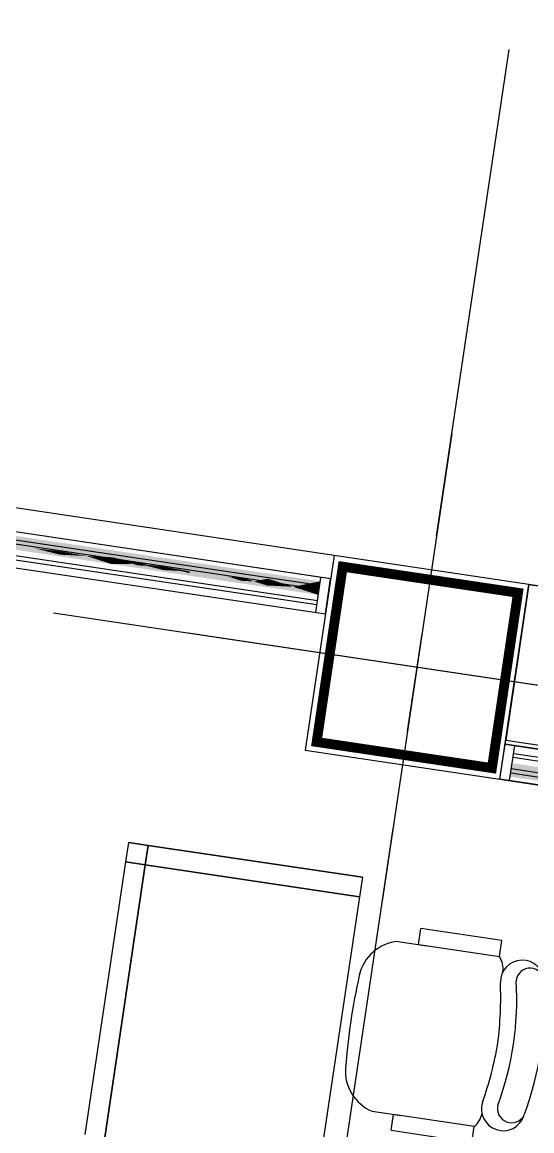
# Model space of a CAD drawing. Header units: millimetres. Extents: x 338 to 506, y 179 to 335.
# Drawn here: x 436.509 to 437.803, y 218.346 to 221.161 of the extents above; entities that cross this region are included whole.
import ezdxf

# ---------------------------------------------------------------- set-up
doc = ezdxf.new("R2010")
doc.units = ezdxf.units.MM
doc.linetypes.add('CENTER', pattern=[2, 1.25, -0.25, 0.25, -0.25])
doc.linetypes.add('DASHED2', pattern=[0.375, 0.25, -0.125])
for name, color, linetype in [('COLUMNAS', 252, 'Continuous'), ('CUBIERTA', 254, 'Continuous'), ('EJES-COLUMNAS', 3, 'CENTER'), ('EJES_DE_COLUMNA', 255, 'DASHED2'), ('EQUIPAMENTO', 4, 'Continuous'), ('MOBILIARIO_MOVIL', 253, 'Continuous'), ('MUROS', 32, 'Continuous'), ('PUPITRES', 8, 'Continuous'), ('REJAS', 151, 'Continuous'), ('VENTANAS', 144, 'Continuous')]:
    doc.layers.add(name, color=color, linetype=linetype)

# ---------------------------------------------------------------- blocks, each defined once
blk = doc.blocks.new('*U975')
at = {"layer": 'REJAS', "color": 9, "linetype": 'Continuous', "extrusion": (0, 0, -1)}
for points in [[(-44.0742, 55.3686), (-44.0654, 55.1033), (-44.0654, 55.6339)], [(-44.0829, 55.1033), (-44.0742, 55.3686), (-44.1004, 55.6339)], [(-44.0829, 55.1033), (-44.1004, 55.6339), (-44.1004, 54.5727)], [(-44.0763, 55.3023), (-44.0698, 55.236), (-44.0742, 55.3686)], [(-44.0774, 55.2691), (-44.0731, 55.2691), (-44.0763, 55.3023)], [(-44.0731, 55.2691), (-44.0758, 55.2526), (-44.0698, 55.236)], [(-44.0731, 55.2691), (-44.0774, 55.2691), (-44.0758, 55.2526)], [(-44.0758, 55.2526), (-44.0774, 55.2691), (-44.0785, 55.236)], [(-44.0763, 55.1697), (-44.0654, 55.1033), (-44.0698, 55.236)], [(-44.0698, 55.236), (-44.0713, 55.2401), (-44.0737, 55.2387)], [(-44.0742, 55.236), (-44.0698, 55.236), (-44.0737, 55.2387)], [(-44.0731, 55.2028), (-44.0698, 55.236), (-44.0758, 55.2194)], [(-44.0713, 55.2318), (-44.0698, 55.236), (-44.0737, 55.2332)], [(-44.0698, 55.236), (-44.0742, 55.236), (-44.0737, 55.2332)], [(-44.0737, 55.2387), (-44.0713, 55.2401), (-44.0728, 55.2443)], [(-44.0728, 55.2443), (-44.0743, 55.2484), (-44.0757, 55.2443)], [(-44.0728, 55.2443), (-44.0757, 55.2401), (-44.0737, 55.2387)], [(-44.0757, 55.2443), (-44.0757, 55.2401), (-44.0728, 55.2443)], [(-44.0761, 55.2374), (-44.0737, 55.2387), (-44.0757, 55.2401)], [(-44.0761, 55.2374), (-44.0742, 55.236), (-44.0737, 55.2387)], [(-44.0761, 55.2346), (-44.0737, 55.2332), (-44.0742, 55.236)], [(-44.0761, 55.2374), (-44.0785, 55.236), (-44.0742, 55.236)], [(-44.0785, 55.236), (-44.0761, 55.2346), (-44.0742, 55.236)], [(-44.0743, 55.2484), (-44.0758, 55.2526), (-44.0757, 55.2443)], [(-44.0758, 55.2526), (-44.0772, 55.2443), (-44.0757, 55.2443)], [(-44.0772, 55.2443), (-44.0785, 55.236), (-44.0757, 55.2443)], [(-44.0785, 55.236), (-44.0757, 55.2401), (-44.0757, 55.2443)], [(-44.0785, 55.236), (-44.0761, 55.2374), (-44.0757, 55.2401)], [(-44.0757, 55.2318), (-44.0785, 55.236), (-44.0757, 55.2277)], [(-44.0785, 55.236), (-44.0772, 55.2277), (-44.0757, 55.2277)], [(-44.0761, 55.2346), (-44.0785, 55.236), (-44.0757, 55.2318)], [(-44.0758, 55.2194), (-44.0785, 55.236), (-44.0774, 55.2028)], [(-44.0763, 55.1697), (-44.0785, 55.236), (-44.0829, 55.1033)], [(-44.0728, 55.2277), (-44.0713, 55.2318), (-44.0737, 55.2332)], [(-44.0737, 55.2332), (-44.0757, 55.2318), (-44.0728, 55.2277)], [(-44.0728, 55.2277), (-44.0757, 55.2318), (-44.0757, 55.2277)], [(-44.0743, 55.2235), (-44.0728, 55.2277), (-44.0757, 55.2277)], [(-44.0731, 55.2028), (-44.0758, 55.2194), (-44.0774, 55.2028)], [(-44.0761, 55.2346), (-44.0757, 55.2318), (-44.0737, 55.2332)], [(-44.0758, 55.2194), (-44.0743, 55.2235), (-44.0757, 55.2277)], [(-44.0757, 55.2277), (-44.0772, 55.2277), (-44.0758, 55.2194)], [(-44.0763, 55.1697), (-44.0731, 55.2028), (-44.0774, 55.2028)], [(-44.0736, 55.1531), (-44.0766, 55.1448), (-44.0709, 55.1365)], [(-44.078, 55.1531), (-44.0736, 55.1531), (-44.0763, 55.1697)], [(-44.0736, 55.1531), (-44.078, 55.1531), (-44.0766, 55.1448)], [(-44.0766, 55.1448), (-44.078, 55.1531), (-44.0796, 55.1365)], [(-44.0769, 55.1199), (-44.0654, 55.1033), (-44.0709, 55.1365)], [(-44.0709, 55.1365), (-44.0737, 55.1406), (-44.0757, 55.1393)], [(-44.0752, 55.1365), (-44.0709, 55.1365), (-44.0757, 55.1393)], [(-44.0709, 55.1365), (-44.0748, 55.1337), (-44.0724, 55.1323)], [(-44.0748, 55.1337), (-44.0709, 55.1365), (-44.0752, 55.1365)], [(-44.0724, 55.1323), (-44.0748, 55.1337), (-44.0739, 55.1282)], [(-44.0757, 55.1393), (-44.0737, 55.1406), (-44.0766, 55.1448)], [(-44.0739, 55.1282), (-44.0796, 55.1365), (-44.0769, 55.1199)], [(-44.0739, 55.1282), (-44.0748, 55.1337), (-44.0767, 55.1323)], [(-44.0767, 55.1323), (-44.0748, 55.1337), (-44.0796, 55.1365)], [(-44.0796, 55.1365), (-44.0748, 55.1337), (-44.0752, 55.1365)], [(-44.0796, 55.1365), (-44.0752, 55.1365), (-44.0757, 55.1393)], [(-44.0766, 55.1448), (-44.0781, 55.1406), (-44.0757, 55.1393)], [(-44.0781, 55.1406), (-44.0796, 55.1365), (-44.0757, 55.1393)], [(-44.0769, 55.1199), (-44.0796, 55.1365), (-44.0829, 55.1033)], [(-44.0711, 55.1116), (-44.0751, 55.1089), (-44.0654, 55.1033)], [(-44.0654, 55.1033), (-44.0751, 55.1089), (-44.0742, 55.1033)], [(-44.0698, 54.9707), (-44.0654, 55.1033), (-44.0763, 55.037)], [(-44.0709, 55.0702), (-44.0654, 55.1033), (-44.0769, 55.0867)], [(-44.0742, 55.1033), (-44.0751, 55.0978), (-44.0654, 55.1033)], [(-44.0654, 55.1033), (-44.0751, 55.0978), (-44.0711, 55.095)], [(-44.0742, 54.838), (-44.0654, 54.5727), (-44.0654, 55.1033)], [(-44.0769, 55.1199), (-44.0751, 55.1089), (-44.0711, 55.1116)], [(-44.0751, 55.0978), (-44.0769, 55.0867), (-44.0711, 55.095)], [(-44.0742, 55.1033), (-44.0751, 55.1089), (-44.0829, 55.1033)], [(-44.0829, 55.1033), (-44.1004, 54.5727), (-44.0742, 54.838)], [(-44.0829, 55.1033), (-44.0751, 55.0978), (-44.0742, 55.1033)], [(-44.0751, 55.1089), (-44.0769, 55.1199), (-44.0799, 55.1116)], [(-44.0829, 55.1033), (-44.0751, 55.1089), (-44.0799, 55.1116)], [(-44.0799, 55.095), (-44.0751, 55.0978), (-44.0829, 55.1033)], [(-44.0769, 55.0867), (-44.0751, 55.0978), (-44.0799, 55.095)], [(-44.0763, 55.037), (-44.0829, 55.1033), (-44.0785, 54.9707)], [(-44.0769, 55.0867), (-44.0829, 55.1033), (-44.0796, 55.0702)], [(-44.0709, 55.0702), (-44.0724, 55.0743), (-44.0748, 55.0729)], [(-44.0748, 55.0729), (-44.0752, 55.0702), (-44.0709, 55.0702)], [(-44.0736, 55.0536), (-44.0709, 55.0702), (-44.0766, 55.0619)], [(-44.0752, 55.0702), (-44.0757, 55.0674), (-44.0709, 55.0702)], [(-44.0709, 55.0702), (-44.0757, 55.0674), (-44.0737, 55.066)], [(-44.0724, 55.0743), (-44.0739, 55.0785), (-44.0748, 55.0729)], [(-44.0757, 55.0674), (-44.0766, 55.0619), (-44.0737, 55.066)], [(-44.0739, 55.0785), (-44.0769, 55.0867), (-44.0796, 55.0702)], [(-44.0739, 55.0785), (-44.0767, 55.0743), (-44.0748, 55.0729)], [(-44.0767, 55.0743), (-44.0796, 55.0702), (-44.0748, 55.0729)], [(-44.0796, 55.0702), (-44.0752, 55.0702), (-44.0748, 55.0729)], [(-44.0796, 55.0702), (-44.0757, 55.0674), (-44.0752, 55.0702)], [(-44.0781, 55.066), (-44.0757, 55.0674), (-44.0796, 55.0702)], [(-44.0766, 55.0619), (-44.0757, 55.0674), (-44.0781, 55.066)], [(-44.0766, 55.0619), (-44.0796, 55.0702), (-44.078, 55.0536)], [(-44.0736, 55.0536), (-44.0766, 55.0619), (-44.078, 55.0536)], [(-44.0763, 55.037), (-44.0736, 55.0536), (-44.078, 55.0536)], [(-44.0763, 55.037), (-44.0774, 55.0038), (-44.0731, 55.0038)], [(-44.0731, 55.0038), (-44.0758, 54.9873), (-44.0698, 54.9707)], [(-44.0743, 54.9831), (-44.0757, 54.979), (-44.0728, 54.979)], [(-44.0731, 55.0038), (-44.0774, 55.0038), (-44.0758, 54.9873)], [(-44.0758, 54.9873), (-44.0757, 54.979), (-44.0743, 54.9831)], [(-44.0757, 54.979), (-44.0758, 54.9873), (-44.0772, 54.979)], [(-44.0758, 54.9873), (-44.0774, 55.0038), (-44.0785, 54.9707)], [(-44.0713, 54.9748), (-44.0737, 54.9734), (-44.0698, 54.9707)], [(-44.0698, 54.9707), (-44.0737, 54.9734), (-44.0742, 54.9707)], [(-44.0731, 54.9375), (-44.0698, 54.9707), (-44.0758, 54.9541)], [(-44.0742, 54.9707), (-44.0737, 54.9679), (-44.0698, 54.9707)], [(-44.0698, 54.9707), (-44.0737, 54.9679), (-44.0713, 54.9665)], [(-44.0763, 54.9044), (-44.0742, 54.838), (-44.0698, 54.9707)], [(-44.0728, 54.979), (-44.0737, 54.9734), (-44.0713, 54.9748)], [(-44.0737, 54.9679), (-44.0728, 54.9624), (-44.0713, 54.9665)], [(-44.0728, 54.979), (-44.0757, 54.979), (-44.0757, 54.9748)], [(-44.0737, 54.9734), (-44.0728, 54.979), (-44.0757, 54.9748)], [(-44.0728, 54.9624), (-44.0737, 54.9679), (-44.0757, 54.9665)], [(-44.0757, 54.9624), (-44.0728, 54.9624), (-44.0757, 54.9665)], [(-44.0728, 54.9624), (-44.0757, 54.9624), (-44.0743, 54.9582)], [(-44.0761, 54.9721), (-44.0737, 54.9734), (-44.0757, 54.9748)], [(-44.0761, 54.9721), (-44.0742, 54.9707), (-44.0737, 54.9734)], [(-44.0761, 54.9693), (-44.0737, 54.9679), (-44.0742, 54.9707)], [(-44.0761, 54.9693), (-44.0757, 54.9665), (-44.0737, 54.9679)], [(-44.0785, 54.9707), (-44.0742, 54.9707), (-44.0761, 54.9721)], [(-44.0761, 54.9693), (-44.0742, 54.9707), (-44.0785, 54.9707)], [(-44.0743, 54.9582), (-44.0757, 54.9624), (-44.0758, 54.9541)], [(-44.0757, 54.9748), (-44.0757, 54.979), (-44.0785, 54.9707)], [(-44.0785, 54.9707), (-44.0757, 54.979), (-44.0772, 54.979)], [(-44.0761, 54.9721), (-44.0757, 54.9748), (-44.0785, 54.9707)], [(-44.0785, 54.9707), (-44.0757, 54.9665), (-44.0761, 54.9693)], [(-44.0772, 54.9624), (-44.0757, 54.9624), (-44.0785, 54.9707)], [(-44.0785, 54.9707), (-44.0757, 54.9624), (-44.0757, 54.9665)], [(-44.0758, 54.9541), (-44.0757, 54.9624), (-44.0772, 54.9624)], [(-44.0758, 54.9541), (-44.0785, 54.9707), (-44.0774, 54.9375)], [(-44.0731, 54.9375), (-44.0758, 54.9541), (-44.0774, 54.9375)], [(-44.0774, 54.9375), (-44.0763, 54.9044), (-44.0731, 54.9375)], [(-44.0774, 54.8049), (-44.072, 54.7717), (-44.0742, 54.838)], [(-44.0777, 54.78), (-44.072, 54.7717), (-44.0747, 54.7883)], [(-44.0774, 54.8049), (-44.0807, 54.7717), (-44.0747, 54.7883)], [(-44.0752, 54.7385), (-44.0698, 54.7054), (-44.072, 54.7717)], [(-44.0748, 54.7758), (-44.0768, 54.7745), (-44.072, 54.7717)], [(-44.072, 54.7717), (-44.0768, 54.7745), (-44.0763, 54.7717)], [(-44.0763, 54.7717), (-44.0759, 54.7689), (-44.072, 54.7717)], [(-44.072, 54.7717), (-44.0759, 54.7689), (-44.0735, 54.7676)], [(-44.078, 54.7551), (-44.0752, 54.7385), (-44.072, 54.7717)], [(-44.0759, 54.7689), (-44.075, 54.7634), (-44.0735, 54.7676)], [(-44.0777, 54.78), (-44.0768, 54.7745), (-44.0748, 54.7758)], [(-44.078, 54.7551), (-44.075, 54.7634), (-44.0807, 54.7717)], [(-44.075, 54.7634), (-44.0759, 54.7689), (-44.0778, 54.7676)], [(-44.0807, 54.7717), (-44.0873, 54.7054), (-44.0752, 54.7385)], [(-44.0778, 54.7676), (-44.0759, 54.7689), (-44.0807, 54.7717)], [(-44.0807, 54.7717), (-44.0759, 54.7689), (-44.0763, 54.7717)], [(-44.0763, 54.7717), (-44.0768, 54.7745), (-44.0807, 54.7717)], [(-44.0768, 54.7745), (-44.0777, 54.78), (-44.0792, 54.7758)], [(-44.0807, 54.7717), (-44.0768, 54.7745), (-44.0792, 54.7758)], [(-44.0752, 54.7385), (-44.0754, 54.722), (-44.0725, 54.722)], [(-44.0783, 54.7302), (-44.0754, 54.722), (-44.0752, 54.7385)], [(-44.0813, 54.722), (-44.0754, 54.722), (-44.0783, 54.7302)], [(-44.0763, 54.639), (-44.0654, 54.5727), (-44.0698, 54.7054)], [(-44.0725, 54.722), (-44.0754, 54.722), (-44.0698, 54.7054)], [(-44.0698, 54.7054), (-44.0754, 54.722), (-44.0755, 54.7137)], [(-44.0698, 54.7054), (-44.0755, 54.7137), (-44.0746, 54.7081)], [(-44.0722, 54.7068), (-44.0743, 54.7063), (-44.0698, 54.7054)], [(-44.0698, 54.7054), (-44.0743, 54.7063), (-44.0742, 54.7054)], [(-44.0698, 54.7054), (-44.074, 54.7045), (-44.0717, 54.704)], [(-44.074, 54.7045), (-44.0698, 54.7054), (-44.0742, 54.7054)], [(-44.0698, 54.7054), (-44.0776, 54.6998), (-44.0728, 54.6971)], [(-44.0758, 54.6888), (-44.0731, 54.6722), (-44.0698, 54.7054)], [(-44.0717, 54.704), (-44.074, 54.7045), (-44.0737, 54.7026)], [(-44.0746, 54.7081), (-44.0743, 54.7063), (-44.0722, 54.7068)], [(-44.0737, 54.7026), (-44.074, 54.7045), (-44.0761, 54.704)], [(-44.0737, 54.7026), (-44.0761, 54.704), (-44.0766, 54.7026)], [(-44.0766, 54.7026), (-44.0757, 54.7012), (-44.0737, 54.7026)], [(-44.0761, 54.704), (-44.074, 54.7045), (-44.0785, 54.7054)], [(-44.0785, 54.7054), (-44.074, 54.7045), (-44.0742, 54.7054)], [(-44.0742, 54.7054), (-44.0743, 54.7063), (-44.0785, 54.7054)], [(-44.0743, 54.7063), (-44.0746, 54.7081), (-44.0766, 54.7068)], [(-44.0785, 54.7054), (-44.0743, 54.7063), (-44.0766, 54.7068)], [(-44.0746, 54.7081), (-44.0755, 54.7137), (-44.0794, 54.7109)], [(-44.0746, 54.7081), (-44.0794, 54.7109), (-44.0785, 54.7054)], [(-44.0754, 54.722), (-44.0813, 54.722), (-44.0755, 54.7137)], [(-44.0813, 54.722), (-44.0794, 54.7109), (-44.0755, 54.7137)], [(-44.0776, 54.6998), (-44.0757, 54.7012), (-44.0766, 54.7026)], [(-44.0818, 54.6722), (-44.0758, 54.6888), (-44.0873, 54.7054)], [(-44.0761, 54.704), (-44.0785, 54.7054), (-44.0766, 54.7026)], [(-44.0873, 54.7054), (-44.1004, 54.5727), (-44.0763, 54.639)], [(-44.0785, 54.7054), (-44.0781, 54.7026), (-44.0766, 54.7026)], [(-44.0781, 54.7026), (-44.0776, 54.6998), (-44.0766, 54.7026)], [(-44.0815, 54.6971), (-44.0776, 54.6998), (-44.0873, 54.7054)], [(-44.0873, 54.7054), (-44.0776, 54.6998), (-44.0785, 54.7054)], [(-44.0785, 54.7054), (-44.0794, 54.7109), (-44.0873, 54.7054)], [(-44.0794, 54.7109), (-44.0813, 54.722), (-44.0843, 54.7137)], [(-44.0873, 54.7054), (-44.0794, 54.7109), (-44.0843, 54.7137)], [(-44.0776, 54.6998), (-44.0758, 54.6888), (-44.0728, 54.6971)], [(-44.0744, 54.6805), (-44.0759, 54.6805), (-44.0731, 54.6722)], [(-44.0731, 54.6722), (-44.0759, 54.6805), (-44.0759, 54.6764)], [(-44.0759, 54.6764), (-44.0779, 54.675), (-44.0731, 54.6722)], [(-44.0731, 54.6722), (-44.0779, 54.675), (-44.0774, 54.6722)], [(-44.0758, 54.6888), (-44.0759, 54.6805), (-44.0744, 54.6805)], [(-44.0758, 54.6888), (-44.0776, 54.6998), (-44.0815, 54.6971)], [(-44.0773, 54.6846), (-44.0759, 54.6805), (-44.0758, 54.6888)], [(-44.0788, 54.6805), (-44.0759, 54.6805), (-44.0773, 54.6846)], [(-44.0788, 54.6805), (-44.0779, 54.675), (-44.0759, 54.6764)], [(-44.0759, 54.6805), (-44.0788, 54.6805), (-44.0759, 54.6764)], [(-44.0779, 54.675), (-44.0818, 54.6722), (-44.0774, 54.6722)], [(-44.0803, 54.6764), (-44.0779, 54.675), (-44.0788, 54.6805)], [(-44.0818, 54.6722), (-44.0779, 54.675), (-44.0803, 54.6764)], [(-44.0746, 54.6681), (-44.0731, 54.6722), (-44.077, 54.6694)], [(-44.0731, 54.6722), (-44.0774, 54.6722), (-44.077, 54.6694)], [(-44.0761, 54.6639), (-44.0747, 54.6556), (-44.0731, 54.6722)], [(-44.0761, 54.6639), (-44.0746, 54.6681), (-44.077, 54.6694)], [(-44.0791, 54.6556), (-44.0747, 54.6556), (-44.0761, 54.6639)], [(-44.0763, 54.639), (-44.0747, 54.6556), (-44.0791, 54.6556)], [(-44.0791, 54.6556), (-44.0761, 54.6639), (-44.0818, 54.6722)], [(-44.077, 54.6694), (-44.0789, 54.6681), (-44.0761, 54.6639)], [(-44.0774, 54.6722), (-44.0818, 54.6722), (-44.077, 54.6694)], [(-44.0818, 54.6722), (-44.0789, 54.6681), (-44.077, 54.6694)], [(-44.0763, 54.639), (-44.0767, 54.6059), (-44.0709, 54.6059)], [(-44.0824, 54.6225), (-44.0767, 54.6059), (-44.0763, 54.639)], [(-44.0884, 54.6059), (-44.0767, 54.6059), (-44.0824, 54.6225)], [(-44.0709, 54.6059), (-44.0767, 54.6059), (-44.0654, 54.5727)], [(-44.0654, 54.5727), (-44.0767, 54.6059), (-44.0769, 54.5893)], [(-44.0654, 54.5727), (-44.0769, 54.5893), (-44.0751, 54.5782)], [(-44.0751, 54.5782), (-44.0769, 54.5893), (-44.0847, 54.5838)], [(-44.0767, 54.6059), (-44.0884, 54.6059), (-44.0769, 54.5893)], [(-44.0884, 54.6059), (-44.0847, 54.5838), (-44.0769, 54.5893)], [(-44.0847, 54.5838), (-44.0884, 54.6059), (-44.0944, 54.5893)], [(-44.1004, 54.5727), (-44.0847, 54.5838), (-44.0944, 54.5893)], [(-44.0702, 54.5755), (-44.0745, 54.5746), (-44.0654, 54.5727)], [(-44.0654, 54.5727), (-44.0745, 54.5746), (-44.0742, 54.5727)], [(-44.0751, 54.5782), (-44.0745, 54.5746), (-44.0702, 54.5755)], [(-44.0742, 54.5727), (-44.0745, 54.5746), (-44.0829, 54.5727)], [(-44.0745, 54.5746), (-44.0751, 54.5782), (-44.079, 54.5755)], [(-44.0829, 54.5727), (-44.0745, 54.5746), (-44.079, 54.5755)], [(-44.0751, 54.5782), (-44.0847, 54.5838), (-44.0829, 54.5727)], [(-44.0829, 54.5727), (-44.0847, 54.5838), (-44.1004, 54.5727)]]:
    blk.add_solid(points, dxfattribs=at)
blk = doc.blocks.new('*U607')
at = {"layer": 'VENTANAS', "color": 18, "linetype": 'Continuous', "extrusion": (0, 0, -1)}
for points in [[(-3076.5413, 1996.2752), (-3077.2683, 1996.2402), (-3076.5413, 1996.2402)], [(-3076.5413, 1996.2752), (-3077.2683, 1996.2752), (-3077.2683, 1996.2402)], [(-3078.6608, 1996.2752), (-3079.3513, 1996.2402), (-3078.6608, 1996.2402)], [(-3078.6608, 1996.2752), (-3079.3513, 1996.2752), (-3079.3513, 1996.2402)]]:
    blk.add_solid(points, dxfattribs=at)
blk = doc.blocks.new('VENTANA_V7')
at = {"layer": 'VENTANAS', "color": 18}
for p, q in [((3079.3763, 1996.3202), (3076.5163, 1996.3202)), ((3076.5163, 1996.3202), (3076.6063, 1996.3202)), ((3076.5163, 1996.2302), (3076.5163, 1996.3202)), ((3076.5413, 1996.2302), (3076.5413, 1996.3202)), ((3076.5413, 1996.3002), (3077.922, 1996.3002)), ((3076.5413, 1996.2902), (3077.922, 1996.2902)), ((3077.922, 1996.2602), (3076.5413, 1996.2602)), ((3076.5413, 1996.2502), (3077.922, 1996.2502)), ((3076.5163, 1996.2302), (3079.3763, 1996.2302))]:
    blk.add_line(p, q, dxfattribs=at)
at = {"layer": 'VENTANAS', "color": 18, "linetype": 'Continuous'}
blk.add_blockref('*U607', (0, 0), dxfattribs=at)
blk = doc.blocks.new('BANCA-CONCRETO_40')
blk.add_line((0, 0), (0, -4.58))
at = {"layer": 'MUROS'}
blk.add_lwpolyline([(-0.5, 0), (-0.4, 0), (-0.4, -4.33), (-0.4, -4.33), (-0.4, -4.48), (-0.4, -4.48), (-0.4, -4.58), (-0.5, -4.58), (-0.5, 0)], dxfattribs=at)
at = {"layer": 'MOBILIARIO_MOVIL', "rotation": 270}
blk.add_blockref('VENTANA_V7', (-1996.73024, 3076.5163), dxfattribs=at)
blk = doc.blocks.new('SILLA-AULA')
at = {"layer": 'PUPITRES'}
for p, q in [((-0.3089, 0.1635), (-0.3089, 0.0888)), ((0.1271, 0.1618), (0.1271, 0.0881)), ((-0.3498, 0.1091), (-0.3498, -0.0987)), ((-0.3498, 0.1091), (-0.3089, 0.1091)), ((-0.3089, -0.0987), (-0.3089, 0.1091)), ((0.1269, 0.1096), (0.168, 0.1096)), ((0.1271, 0.1088), (0.1271, -0.0982)), ((0.168, -0.0982), (0.168, 0.1096)), ((-0.3498, -0.0987), (-0.3089, -0.0987)), ((0.1271, -0.0982), (0.168, -0.0982))]:
    blk.add_line(p, q, dxfattribs=at)
for centre, radius, start, end in [((-0.2016, 0.1365), 0.1106, 94.0766, 165.8334), ((-0.0911, -1.4149), 1.6658, 85.9234, 94.0766), ((0.0195, 0.1365), 0.1106, 13.2566, 85.9234), ((-0.2542, -0.1649), 0.0553, 80.2478, 260.1012), ((-0.2715, -0.0584), 0.0549, 227.1618, 267.5717), ((-0.0727, 0.7859), 0.9127, 259.1286, 268.8433), ((-0.1095, 0.7859), 0.9127, 271.1567, 280.8714), ((0.072, -0.1649), 0.0553, 279.8988, 99.7522), ((0.0898, -0.0579), 0.0549, 270.7226, 312.8382), ((-0.2498, -0.1856), 0.0362, 85.0872, 250.3213), ((-0.0876, 0.6001), 0.7663, 258.0112, 281.9888), ((0.0746, -0.1846), 0.0352, 274.9128, 94.9128), ((-0.0911, 0.5988), 0.8362, 258.0899, 281.9101)]:
    blk.add_arc(centre, radius, start, end, dxfattribs=at)
blk = doc.blocks.new('*U152')
at = {"layer": 'PUPITRES'}
for p, q in [((2.55, -0.14972), (3.25, -0.14972)), ((3.25, -0.14972), (3.25, -0.19972)), ((3.25, -0.19972), (3.25, -0.14972)), ((3.25, -0.14972), (3.3, -0.14972)), ((3.3, -0.19972), (3.3, -0.14972)), ((3.3, -0.14972), (3.3, -0.19972)), ((3.25, -0.19972), (2.55, -0.19972)), ((2.55, -0.19972), (3.25, -0.19972)), ((3.25, -0.74972), (3.25, -0.19972)), ((3.25, -0.19972), (3.3, -0.19972)), ((3.3, -0.19972), (3.25, -0.19972)), ((3.25, -0.19972), (3.25, -0.74972)), ((3.3, -0.74972), (3.3, -0.19972)), ((3.3, -0.19972), (3.3, -0.74972)), ((3.25, -0.74972), (2.55, -0.74972)), ((3.3, -0.74972), (3.25, -0.74972))]:
    blk.add_line(p, q, dxfattribs=at)
at = {"layer": 'MUROS'}
blk.add_blockref('SILLA-AULA', (3.02485, -1.02539), dxfattribs=at)
blk = doc.blocks.new('*U153')
at = {"layer": 'MUROS', "color": 0, "linetype": 'ByBlock'}
blk.add_blockref('*U152', (0, 0), dxfattribs=at)
blk = doc.blocks.new('*U154')
at = {"layer": 'MUROS'}
blk.add_blockref('*U153', (3.31529, 5.63845), dxfattribs=at)
blk = doc.blocks.new('*U169')
at = {"layer": 'REJAS', "color": 18, "linetype": 'Continuous', "extrusion": (0, 0, -1)}
for points in [[(-2936.8401, 1966.1363), (-2936.8313, 1965.8709), (-2936.8313, 1966.4016)], [(-2936.8488, 1965.8709), (-2936.8401, 1966.1363), (-2936.8663, 1966.4016)], [(-2936.8488, 1965.8709), (-2936.8663, 1966.4016), (-2936.8663, 1965.3403)], [(-2936.8422, 1966.0699), (-2936.8357, 1966.0036), (-2936.8401, 1966.1363)], [(-2936.8433, 1966.0368), (-2936.839, 1966.0368), (-2936.8422, 1966.0699)], [(-2936.839, 1966.0368), (-2936.8417, 1966.0202), (-2936.8357, 1966.0036)], [(-2936.839, 1966.0368), (-2936.8433, 1966.0368), (-2936.8417, 1966.0202)], [(-2936.8417, 1966.0202), (-2936.8433, 1966.0368), (-2936.8444, 1966.0036)], [(-2936.8422, 1965.9373), (-2936.8313, 1965.8709), (-2936.8357, 1966.0036)], [(-2936.8357, 1966.0036), (-2936.8372, 1966.0077), (-2936.8396, 1966.0064)], [(-2936.8401, 1966.0036), (-2936.8357, 1966.0036), (-2936.8396, 1966.0064)], [(-2936.839, 1965.9704), (-2936.8357, 1966.0036), (-2936.8417, 1965.987)], [(-2936.8372, 1965.9995), (-2936.8357, 1966.0036), (-2936.8396, 1966.0008)], [(-2936.8357, 1966.0036), (-2936.8401, 1966.0036), (-2936.8396, 1966.0008)], [(-2936.8396, 1966.0064), (-2936.8372, 1966.0077), (-2936.8387, 1966.0119)], [(-2936.8387, 1965.9953), (-2936.8372, 1965.9995), (-2936.8396, 1966.0008)], [(-2936.8387, 1966.0119), (-2936.8402, 1966.016), (-2936.8416, 1966.0119)], [(-2936.8387, 1966.0119), (-2936.8416, 1966.0077), (-2936.8396, 1966.0064)], [(-2936.8416, 1966.0119), (-2936.8416, 1966.0077), (-2936.8387, 1966.0119)], [(-2936.8396, 1966.0008), (-2936.8416, 1965.9995), (-2936.8387, 1965.9953)], [(-2936.8387, 1965.9953), (-2936.8416, 1965.9995), (-2936.8416, 1965.9953)], [(-2936.842, 1966.005), (-2936.8396, 1966.0064), (-2936.8416, 1966.0077)], [(-2936.842, 1966.005), (-2936.8401, 1966.0036), (-2936.8396, 1966.0064)], [(-2936.842, 1966.0022), (-2936.8396, 1966.0008), (-2936.8401, 1966.0036)], [(-2936.842, 1966.0022), (-2936.8416, 1965.9995), (-2936.8396, 1966.0008)], [(-2936.842, 1966.005), (-2936.8444, 1966.0036), (-2936.8401, 1966.0036)], [(-2936.8444, 1966.0036), (-2936.842, 1966.0022), (-2936.8401, 1966.0036)], [(-2936.8402, 1966.016), (-2936.8417, 1966.0202), (-2936.8416, 1966.0119)], [(-2936.8417, 1966.0202), (-2936.8431, 1966.0119), (-2936.8416, 1966.0119)], [(-2936.8431, 1966.0119), (-2936.8444, 1966.0036), (-2936.8416, 1966.0119)], [(-2936.8444, 1966.0036), (-2936.8416, 1966.0077), (-2936.8416, 1966.0119)], [(-2936.8444, 1966.0036), (-2936.842, 1966.005), (-2936.8416, 1966.0077)], [(-2936.8416, 1965.9995), (-2936.8444, 1966.0036), (-2936.8416, 1965.9953)], [(-2936.8444, 1966.0036), (-2936.8431, 1965.9953), (-2936.8416, 1965.9953)], [(-2936.842, 1966.0022), (-2936.8444, 1966.0036), (-2936.8416, 1965.9995)], [(-2936.8417, 1965.987), (-2936.8444, 1966.0036), (-2936.8433, 1965.9704)], [(-2936.8422, 1965.9373), (-2936.8444, 1966.0036), (-2936.8488, 1965.8709)], [(-2936.8402, 1965.9912), (-2936.8387, 1965.9953), (-2936.8416, 1965.9953)], [(-2936.839, 1965.9704), (-2936.8417, 1965.987), (-2936.8433, 1965.9704)], [(-2936.8422, 1965.9373), (-2936.839, 1965.9704), (-2936.8433, 1965.9704)], [(-2936.8417, 1965.987), (-2936.8402, 1965.9912), (-2936.8416, 1965.9953)], [(-2936.8416, 1965.9953), (-2936.8431, 1965.9953), (-2936.8417, 1965.987)], [(-2936.8395, 1965.9207), (-2936.8425, 1965.9124), (-2936.8368, 1965.9041)], [(-2936.8439, 1965.9207), (-2936.8395, 1965.9207), (-2936.8422, 1965.9373)], [(-2936.8395, 1965.9207), (-2936.8439, 1965.9207), (-2936.8425, 1965.9124)], [(-2936.8425, 1965.9124), (-2936.8439, 1965.9207), (-2936.8455, 1965.9041)], [(-2936.8428, 1965.8875), (-2936.8313, 1965.8709), (-2936.8368, 1965.9041)], [(-2936.8368, 1965.9041), (-2936.8396, 1965.9083), (-2936.8416, 1965.9069)], [(-2936.8411, 1965.9041), (-2936.8368, 1965.9041), (-2936.8416, 1965.9069)], [(-2936.8368, 1965.9041), (-2936.8407, 1965.9013), (-2936.8383, 1965.9)], [(-2936.8407, 1965.9013), (-2936.8368, 1965.9041), (-2936.8411, 1965.9041)], [(-2936.8428, 1965.8875), (-2936.841, 1965.8765), (-2936.837, 1965.8792)], [(-2936.8383, 1965.9), (-2936.8407, 1965.9013), (-2936.8398, 1965.8958)], [(-2936.8416, 1965.9069), (-2936.8396, 1965.9083), (-2936.8425, 1965.9124)], [(-2936.8398, 1965.8958), (-2936.8455, 1965.9041), (-2936.8428, 1965.8875)], [(-2936.8398, 1965.8958), (-2936.8407, 1965.9013), (-2936.8426, 1965.9)], [(-2936.8426, 1965.9), (-2936.8407, 1965.9013), (-2936.8455, 1965.9041)], [(-2936.8455, 1965.9041), (-2936.8407, 1965.9013), (-2936.8411, 1965.9041)], [(-2936.841, 1965.8765), (-2936.8428, 1965.8875), (-2936.8458, 1965.8792)], [(-2936.8455, 1965.9041), (-2936.8411, 1965.9041), (-2936.8416, 1965.9069)], [(-2936.8425, 1965.9124), (-2936.844, 1965.9083), (-2936.8416, 1965.9069)], [(-2936.844, 1965.9083), (-2936.8455, 1965.9041), (-2936.8416, 1965.9069)], [(-2936.8428, 1965.8875), (-2936.8455, 1965.9041), (-2936.8488, 1965.8709)], [(-2936.837, 1965.8792), (-2936.841, 1965.8765), (-2936.8313, 1965.8709)], [(-2936.8313, 1965.8709), (-2936.841, 1965.8765), (-2936.8401, 1965.8709)], [(-2936.8379, 1965.8046), (-2936.8313, 1965.8709), (-2936.8433, 1965.8378)], [(-2936.8401, 1965.8709), (-2936.8391, 1965.8654), (-2936.8313, 1965.8709)], [(-2936.8313, 1965.8709), (-2936.8391, 1965.8654), (-2936.8343, 1965.8627)], [(-2936.8379, 1965.8046), (-2936.8357, 1965.7383), (-2936.8313, 1965.8709)], [(-2936.8401, 1965.6056), (-2936.8313, 1965.3403), (-2936.8313, 1965.8709)], [(-2936.8391, 1965.8654), (-2936.8373, 1965.8544), (-2936.8343, 1965.8627)], [(-2936.8373, 1965.8544), (-2936.8391, 1965.8654), (-2936.8431, 1965.8627)], [(-2936.8431, 1965.8544), (-2936.8373, 1965.8544), (-2936.8431, 1965.8627)], [(-2936.844, 1965.8682), (-2936.8391, 1965.8654), (-2936.8401, 1965.8709)], [(-2936.844, 1965.8682), (-2936.8431, 1965.8627), (-2936.8391, 1965.8654)], [(-2936.8401, 1965.8709), (-2936.841, 1965.8765), (-2936.8488, 1965.8709)], [(-2936.8488, 1965.8709), (-2936.8663, 1965.3403), (-2936.8401, 1965.6056)], [(-2936.844, 1965.8682), (-2936.8401, 1965.8709), (-2936.8488, 1965.8709)], [(-2936.8488, 1965.8709), (-2936.841, 1965.8765), (-2936.8458, 1965.8792)], [(-2936.8488, 1965.8709), (-2936.8431, 1965.8627), (-2936.844, 1965.8682)], [(-2936.8461, 1965.8544), (-2936.8431, 1965.8544), (-2936.8488, 1965.8709)], [(-2936.8488, 1965.8709), (-2936.8431, 1965.8544), (-2936.8431, 1965.8627)], [(-2936.8433, 1965.8378), (-2936.8488, 1965.8709), (-2936.8466, 1965.8046)], [(-2936.8373, 1965.8544), (-2936.8431, 1965.8544), (-2936.8403, 1965.8461)], [(-2936.8403, 1965.8461), (-2936.8431, 1965.8544), (-2936.8433, 1965.8378)], [(-2936.8406, 1965.8212), (-2936.8433, 1965.8378), (-2936.8466, 1965.8046)], [(-2936.8433, 1965.8378), (-2936.8431, 1965.8544), (-2936.8461, 1965.8544)], [(-2936.8411, 1965.7715), (-2936.8357, 1965.7383), (-2936.8379, 1965.8046)], [(-2936.8406, 1965.8212), (-2936.8436, 1965.8129), (-2936.8379, 1965.8046)], [(-2936.8407, 1965.8088), (-2936.8427, 1965.8074), (-2936.8379, 1965.8046)], [(-2936.8379, 1965.8046), (-2936.8427, 1965.8074), (-2936.8422, 1965.8046)], [(-2936.8411, 1965.7715), (-2936.8379, 1965.8046), (-2936.8439, 1965.788)], [(-2936.8422, 1965.8046), (-2936.8418, 1965.8019), (-2936.8379, 1965.8046)], [(-2936.8379, 1965.8046), (-2936.8418, 1965.8019), (-2936.8394, 1965.8005)], [(-2936.8418, 1965.8019), (-2936.8409, 1965.7963), (-2936.8394, 1965.8005)], [(-2936.8436, 1965.8129), (-2936.8427, 1965.8074), (-2936.8407, 1965.8088)], [(-2936.8409, 1965.7963), (-2936.8466, 1965.8046), (-2936.8439, 1965.788)], [(-2936.8409, 1965.7963), (-2936.8418, 1965.8019), (-2936.8437, 1965.8005)], [(-2936.8444, 1965.7383), (-2936.8411, 1965.7715), (-2936.8466, 1965.8046)], [(-2936.8437, 1965.8005), (-2936.8418, 1965.8019), (-2936.8466, 1965.8046)], [(-2936.8466, 1965.8046), (-2936.8418, 1965.8019), (-2936.8422, 1965.8046)], [(-2936.8422, 1965.8046), (-2936.8427, 1965.8074), (-2936.8466, 1965.8046)], [(-2936.8427, 1965.8074), (-2936.8436, 1965.8129), (-2936.8451, 1965.8088)], [(-2936.8466, 1965.8046), (-2936.8427, 1965.8074), (-2936.8451, 1965.8088)], [(-2936.8384, 1965.7549), (-2936.8414, 1965.7466), (-2936.8357, 1965.7383)], [(-2936.8428, 1965.7549), (-2936.8384, 1965.7549), (-2936.8411, 1965.7715)], [(-2936.8384, 1965.7549), (-2936.8428, 1965.7549), (-2936.8414, 1965.7466)], [(-2936.8405, 1965.7411), (-2936.8385, 1965.7424), (-2936.8414, 1965.7466)], [(-2936.8414, 1965.7466), (-2936.8429, 1965.7424), (-2936.8405, 1965.7411)], [(-2936.8414, 1965.7466), (-2936.8428, 1965.7549), (-2936.8444, 1965.7383)], [(-2936.8357, 1965.7383), (-2936.8385, 1965.7424), (-2936.8405, 1965.7411)], [(-2936.8401, 1965.7383), (-2936.8357, 1965.7383), (-2936.8405, 1965.7411)], [(-2936.8385, 1965.7341), (-2936.8357, 1965.7383), (-2936.8405, 1965.7355)], [(-2936.8357, 1965.7383), (-2936.8401, 1965.7383), (-2936.8405, 1965.7355)], [(-2936.8414, 1965.73), (-2936.8384, 1965.7217), (-2936.8357, 1965.7383)], [(-2936.8411, 1965.7051), (-2936.8379, 1965.672), (-2936.8357, 1965.7383)], [(-2936.8384, 1965.7217), (-2936.8414, 1965.73), (-2936.8428, 1965.7217)], [(-2936.8428, 1965.7217), (-2936.8411, 1965.7051), (-2936.8384, 1965.7217)], [(-2936.8414, 1965.73), (-2936.8385, 1965.7341), (-2936.8405, 1965.7355)], [(-2936.8444, 1965.7383), (-2936.8401, 1965.7383), (-2936.8405, 1965.7411)], [(-2936.8401, 1965.7383), (-2936.8444, 1965.7383), (-2936.8405, 1965.7355)], [(-2936.8429, 1965.7424), (-2936.8444, 1965.7383), (-2936.8405, 1965.7411)], [(-2936.8444, 1965.7383), (-2936.8429, 1965.7341), (-2936.8405, 1965.7355)], [(-2936.8405, 1965.7355), (-2936.8429, 1965.7341), (-2936.8414, 1965.73)], [(-2936.8411, 1965.7051), (-2936.8444, 1965.7383), (-2936.8422, 1965.672)], [(-2936.8414, 1965.73), (-2936.8444, 1965.7383), (-2936.8428, 1965.7217)], [(-2936.8379, 1965.672), (-2936.8411, 1965.7051), (-2936.8422, 1965.672)], [(-2936.8422, 1965.672), (-2936.8401, 1965.6056), (-2936.8379, 1965.672)], [(-2936.8433, 1965.5725), (-2936.8379, 1965.5393), (-2936.8401, 1965.6056)], [(-2936.8436, 1965.5476), (-2936.8379, 1965.5393), (-2936.8406, 1965.5559)], [(-2936.8433, 1965.5725), (-2936.8466, 1965.5393), (-2936.8406, 1965.5559)], [(-2936.8411, 1965.5062), (-2936.8357, 1965.473), (-2936.8379, 1965.5393)], [(-2936.8407, 1965.5435), (-2936.8427, 1965.5421), (-2936.8379, 1965.5393)], [(-2936.8379, 1965.5393), (-2936.8427, 1965.5421), (-2936.8422, 1965.5393)], [(-2936.8422, 1965.5393), (-2936.8418, 1965.5366), (-2936.8379, 1965.5393)], [(-2936.8379, 1965.5393), (-2936.8418, 1965.5366), (-2936.8394, 1965.5352)], [(-2936.8439, 1965.5227), (-2936.8411, 1965.5062), (-2936.8379, 1965.5393)], [(-2936.8418, 1965.5366), (-2936.8409, 1965.531), (-2936.8394, 1965.5352)], [(-2936.8436, 1965.5476), (-2936.8427, 1965.5421), (-2936.8407, 1965.5435)], [(-2936.8439, 1965.5227), (-2936.8409, 1965.531), (-2936.8466, 1965.5393)], [(-2936.8409, 1965.531), (-2936.8418, 1965.5366), (-2936.8437, 1965.5352)], [(-2936.8466, 1965.5393), (-2936.8532, 1965.473), (-2936.8411, 1965.5062)], [(-2936.8437, 1965.5352), (-2936.8418, 1965.5366), (-2936.8466, 1965.5393)], [(-2936.8466, 1965.5393), (-2936.8418, 1965.5366), (-2936.8422, 1965.5393)], [(-2936.8422, 1965.5393), (-2936.8427, 1965.5421), (-2936.8466, 1965.5393)], [(-2936.8427, 1965.5421), (-2936.8436, 1965.5476), (-2936.8451, 1965.5435)], [(-2936.8466, 1965.5393), (-2936.8427, 1965.5421), (-2936.8451, 1965.5435)], [(-2936.8411, 1965.5062), (-2936.8413, 1965.4896), (-2936.8384, 1965.4896)], [(-2936.8442, 1965.4979), (-2936.8413, 1965.4896), (-2936.8411, 1965.5062)], [(-2936.8472, 1965.4896), (-2936.8413, 1965.4896), (-2936.8442, 1965.4979)], [(-2936.8422, 1965.4067), (-2936.8313, 1965.3403), (-2936.8357, 1965.473)], [(-2936.8384, 1965.4896), (-2936.8413, 1965.4896), (-2936.8357, 1965.473)], [(-2936.8357, 1965.473), (-2936.8413, 1965.4896), (-2936.8414, 1965.4813)], [(-2936.8357, 1965.473), (-2936.8414, 1965.4813), (-2936.8405, 1965.4758)], [(-2936.8381, 1965.4744), (-2936.8402, 1965.4739), (-2936.8357, 1965.473)], [(-2936.8357, 1965.473), (-2936.8402, 1965.4739), (-2936.8401, 1965.473)], [(-2936.8357, 1965.473), (-2936.8399, 1965.4721), (-2936.8376, 1965.4716)], [(-2936.8399, 1965.4721), (-2936.8357, 1965.473), (-2936.8401, 1965.473)], [(-2936.8357, 1965.473), (-2936.8435, 1965.4675), (-2936.8387, 1965.4647)], [(-2936.8417, 1965.4564), (-2936.839, 1965.4398), (-2936.8357, 1965.473)], [(-2936.8376, 1965.4716), (-2936.8399, 1965.4721), (-2936.8396, 1965.4702)], [(-2936.8405, 1965.4758), (-2936.8402, 1965.4739), (-2936.8381, 1965.4744)], [(-2936.8435, 1965.4675), (-2936.8417, 1965.4564), (-2936.8387, 1965.4647)], [(-2936.8396, 1965.4702), (-2936.8399, 1965.4721), (-2936.842, 1965.4716)], [(-2936.8396, 1965.4702), (-2936.842, 1965.4716), (-2936.8425, 1965.4702)], [(-2936.8425, 1965.4702), (-2936.8416, 1965.4688), (-2936.8396, 1965.4702)], [(-2936.842, 1965.4716), (-2936.8399, 1965.4721), (-2936.8444, 1965.473)], [(-2936.8444, 1965.473), (-2936.8399, 1965.4721), (-2936.8401, 1965.473)], [(-2936.8401, 1965.473), (-2936.8402, 1965.4739), (-2936.8444, 1965.473)], [(-2936.8402, 1965.4739), (-2936.8405, 1965.4758), (-2936.8425, 1965.4744)], [(-2936.8444, 1965.473), (-2936.8402, 1965.4739), (-2936.8425, 1965.4744)], [(-2936.8405, 1965.4758), (-2936.8414, 1965.4813), (-2936.8453, 1965.4785)], [(-2936.8405, 1965.4758), (-2936.8453, 1965.4785), (-2936.8444, 1965.473)], [(-2936.8413, 1965.4896), (-2936.8472, 1965.4896), (-2936.8414, 1965.4813)], [(-2936.8472, 1965.4896), (-2936.8453, 1965.4785), (-2936.8414, 1965.4813)], [(-2936.8435, 1965.4675), (-2936.8416, 1965.4688), (-2936.8425, 1965.4702)], [(-2936.8477, 1965.4398), (-2936.8417, 1965.4564), (-2936.8532, 1965.473)], [(-2936.8417, 1965.4564), (-2936.8435, 1965.4675), (-2936.8474, 1965.4647)], [(-2936.842, 1965.4716), (-2936.8444, 1965.473), (-2936.8425, 1965.4702)], [(-2936.8532, 1965.473), (-2936.8663, 1965.3403), (-2936.8422, 1965.4067)], [(-2936.8444, 1965.473), (-2936.844, 1965.4702), (-2936.8425, 1965.4702)], [(-2936.844, 1965.4702), (-2936.8435, 1965.4675), (-2936.8425, 1965.4702)], [(-2936.8474, 1965.4647), (-2936.8435, 1965.4675), (-2936.8532, 1965.473)], [(-2936.8532, 1965.473), (-2936.8435, 1965.4675), (-2936.8444, 1965.473)], [(-2936.8444, 1965.473), (-2936.8453, 1965.4785), (-2936.8532, 1965.473)], [(-2936.8453, 1965.4785), (-2936.8472, 1965.4896), (-2936.8502, 1965.4813)], [(-2936.8532, 1965.473), (-2936.8453, 1965.4785), (-2936.8502, 1965.4813)], [(-2936.8403, 1965.4481), (-2936.8418, 1965.4481), (-2936.839, 1965.4398)], [(-2936.839, 1965.4398), (-2936.8418, 1965.4481), (-2936.8418, 1965.444)], [(-2936.8418, 1965.444), (-2936.8438, 1965.4426), (-2936.839, 1965.4398)], [(-2936.839, 1965.4398), (-2936.8438, 1965.4426), (-2936.8433, 1965.4398)], [(-2936.8405, 1965.4357), (-2936.839, 1965.4398), (-2936.8429, 1965.4371)], [(-2936.839, 1965.4398), (-2936.8433, 1965.4398), (-2936.8429, 1965.4371)], [(-2936.842, 1965.4315), (-2936.8406, 1965.4232), (-2936.839, 1965.4398)], [(-2936.8417, 1965.4564), (-2936.8418, 1965.4481), (-2936.8403, 1965.4481)], [(-2936.842, 1965.4315), (-2936.8405, 1965.4357), (-2936.8429, 1965.4371)], [(-2936.8432, 1965.4523), (-2936.8418, 1965.4481), (-2936.8417, 1965.4564)], [(-2936.8447, 1965.4481), (-2936.8418, 1965.4481), (-2936.8432, 1965.4523)], [(-2936.8447, 1965.4481), (-2936.8438, 1965.4426), (-2936.8418, 1965.444)], [(-2936.8418, 1965.4481), (-2936.8447, 1965.4481), (-2936.8418, 1965.444)], [(-2936.845, 1965.4232), (-2936.842, 1965.4315), (-2936.8477, 1965.4398)], [(-2936.8429, 1965.4371), (-2936.8448, 1965.4357), (-2936.842, 1965.4315)], [(-2936.8433, 1965.4398), (-2936.8477, 1965.4398), (-2936.8429, 1965.4371)], [(-2936.8477, 1965.4398), (-2936.8448, 1965.4357), (-2936.8429, 1965.4371)], [(-2936.8438, 1965.4426), (-2936.8477, 1965.4398), (-2936.8433, 1965.4398)], [(-2936.8462, 1965.444), (-2936.8438, 1965.4426), (-2936.8447, 1965.4481)], [(-2936.8477, 1965.4398), (-2936.8438, 1965.4426), (-2936.8462, 1965.444)], [(-2936.845, 1965.4232), (-2936.8406, 1965.4232), (-2936.842, 1965.4315)], [(-2936.8422, 1965.4067), (-2936.8406, 1965.4232), (-2936.845, 1965.4232)], [(-2936.8422, 1965.4067), (-2936.8426, 1965.3735), (-2936.8368, 1965.3735)], [(-2936.8483, 1965.3901), (-2936.8426, 1965.3735), (-2936.8422, 1965.4067)], [(-2936.8543, 1965.3735), (-2936.8426, 1965.3735), (-2936.8483, 1965.3901)], [(-2936.8368, 1965.3735), (-2936.8426, 1965.3735), (-2936.8313, 1965.3403)], [(-2936.8313, 1965.3403), (-2936.8426, 1965.3735), (-2936.8428, 1965.3569)], [(-2936.8313, 1965.3403), (-2936.8428, 1965.3569), (-2936.841, 1965.3459)], [(-2936.841, 1965.3459), (-2936.8428, 1965.3569), (-2936.8506, 1965.3514)], [(-2936.841, 1965.3459), (-2936.8506, 1965.3514), (-2936.8488, 1965.3403)], [(-2936.8426, 1965.3735), (-2936.8543, 1965.3735), (-2936.8428, 1965.3569)], [(-2936.8543, 1965.3735), (-2936.8506, 1965.3514), (-2936.8428, 1965.3569)], [(-2936.8488, 1965.3403), (-2936.8506, 1965.3514), (-2936.8663, 1965.3403)], [(-2936.8506, 1965.3514), (-2936.8543, 1965.3735), (-2936.8603, 1965.3569)], [(-2936.8663, 1965.3403), (-2936.8506, 1965.3514), (-2936.8603, 1965.3569)], [(-2936.8361, 1965.3431), (-2936.8404, 1965.3422), (-2936.8313, 1965.3403)], [(-2936.8313, 1965.3403), (-2936.8404, 1965.3422), (-2936.8401, 1965.3403)], [(-2936.841, 1965.3459), (-2936.8404, 1965.3422), (-2936.8361, 1965.3431)], [(-2936.8401, 1965.3403), (-2936.8404, 1965.3422), (-2936.8488, 1965.3403)], [(-2936.8404, 1965.3422), (-2936.841, 1965.3459), (-2936.8449, 1965.3431)], [(-2936.8488, 1965.3403), (-2936.8404, 1965.3422), (-2936.8449, 1965.3431)]]:
    blk.add_solid(points, dxfattribs=at)
blk = doc.blocks.new('V5')
at = {"layer": 'REJAS', "color": 18}
for p, q in [((2936.7863, 1968.0056, -0.0017), (2936.7863, 1965.3153)), ((2936.8763, 1965.3153), (2936.8763, 1968.0056, -0.0017)), ((2936.8063, 1967.9703), (2936.8063, 1965.3403)), ((2936.8163, 1965.3403), (2936.8163, 1967.9703)), ((2936.8463, 1967.9703), (2936.8463, 1965.3403)), ((2936.8563, 1967.9703), (2936.8563, 1965.3403)), ((2936.7863, 1965.3403), (2936.8763, 1965.3403)), ((2936.7863, 1965.3153), (2936.8763, 1965.3153))]:
    blk.add_line(p, q, dxfattribs=at)
at = {"layer": 'REJAS', "color": 18, "linetype": 'Continuous'}
blk.add_blockref('*U169', (0, 0), dxfattribs=at)
blk = doc.blocks.new('EJES_ESTRUCTURALES')
at = {"layer": 'EJES_DE_COLUMNA', "color": 9, "linetype": 'CENTER'}
for p, q in [((675.14128, 131.2663), (675.14128, 199.7363)), ((661.47768, 149.58228), (759.37077, 149.5863))]:
    blk.add_line(p, q, dxfattribs=at)
blk = doc.blocks.new('COLUMNAS')
at = {"layer": 'COLUMNAS', "color": 6}
blk.add_lwpolyline([(-602.8912, 173.666), (-603.3912, 173.666), (-603.3912, 173.166), (-602.8912, 173.166), (-602.8912, 173.666)], dxfattribs=at)
at = {"layer": 'COLUMNAS', "color": 6, "const_width": 0.025}
blk.add_lwpolyline([(-603.3662, 173.1901), (-602.9162, 173.1901), (-602.9162, 173.6401), (-603.3662, 173.6401)], close=True, dxfattribs=at)
at = {"layer": 'EJES-COLUMNAS'}
for p, q in [((-603.1412, 172.8038), (-603.1412, 174.0038)), ((-603.1412, 172.8038), (-603.1412, 174.0038)), ((-602.5412, 173.416), (-603.7412, 173.416))]:
    blk.add_line(p, q, dxfattribs=at)
blk = doc.blocks.new('A$C7152A42C')
at = {"color": 32}
blk.add_line((44.1704, 54.54772), (44.1704, 57.23795, -0.00167), dxfattribs=at)
at = {"layer": 'EQUIPAMENTO'}
blk.add_lwpolyline([(44.1704, 54.04772), (43.7704, 54.04772), (43.7704, 49.46772), (44.1704, 49.46772)], close=True, dxfattribs=at)
at = {"layer": 'REJAS', "color": 152}
for p, q in [((44.0204, 57.23795, -0.00167), (44.0204, 54.54772)), ((44.1104, 54.54772), (44.1104, 57.23795, -0.00167))]:
    blk.add_line(p, q, dxfattribs=at)
at = {"layer": 'REJAS', "color": 9}
for p, q in [((44.0404, 57.20272), (44.0404, 54.57272)), ((44.0504, 54.57272), (44.0504, 57.20272)), ((44.0804, 57.20272), (44.0804, 54.57272)), ((44.0904, 57.20272), (44.0904, 54.57272)), ((44.0204, 54.57272), (44.1104, 54.57272)), ((44.0204, 54.54772), (44.1104, 54.54772))]:
    blk.add_line(p, q, dxfattribs=at)
at = {"color": 32}
blk.add_blockref('V5', (-2892.7659, -1910.76762), dxfattribs=at)
at = {"layer": 'CUBIERTA'}
blk.add_blockref('COLUMNAS', (647.06158, -119.11823), dxfattribs=at)
at = {"layer": 'EJES_DE_COLUMNA'}
blk.add_blockref('EJES_ESTRUCTURALES', (-631.22088, -95.28525), dxfattribs=at)
at = {"layer": 'MUROS'}
for name, p in [('*U154', (36.75745, 49.46772)), ('BANCA-CONCRETO_40', (44.1704, 54.04772))]:
    blk.add_blockref(name, p, dxfattribs=at)
at = {"layer": 'REJAS', "color": 9, "linetype": 'Continuous'}
blk.add_blockref('*U975', (0, 0), dxfattribs=at)

msp = doc.modelspace()

# ---------------------------------------------------------------- block references
at = {"layer": 'MUROS', "color": 32, "rotation": 81.53046525965426}
msp.add_blockref('A$C7152A42C', (484.7482, 168.0844), dxfattribs=at)

doc.saveas('drawing.dxf')
